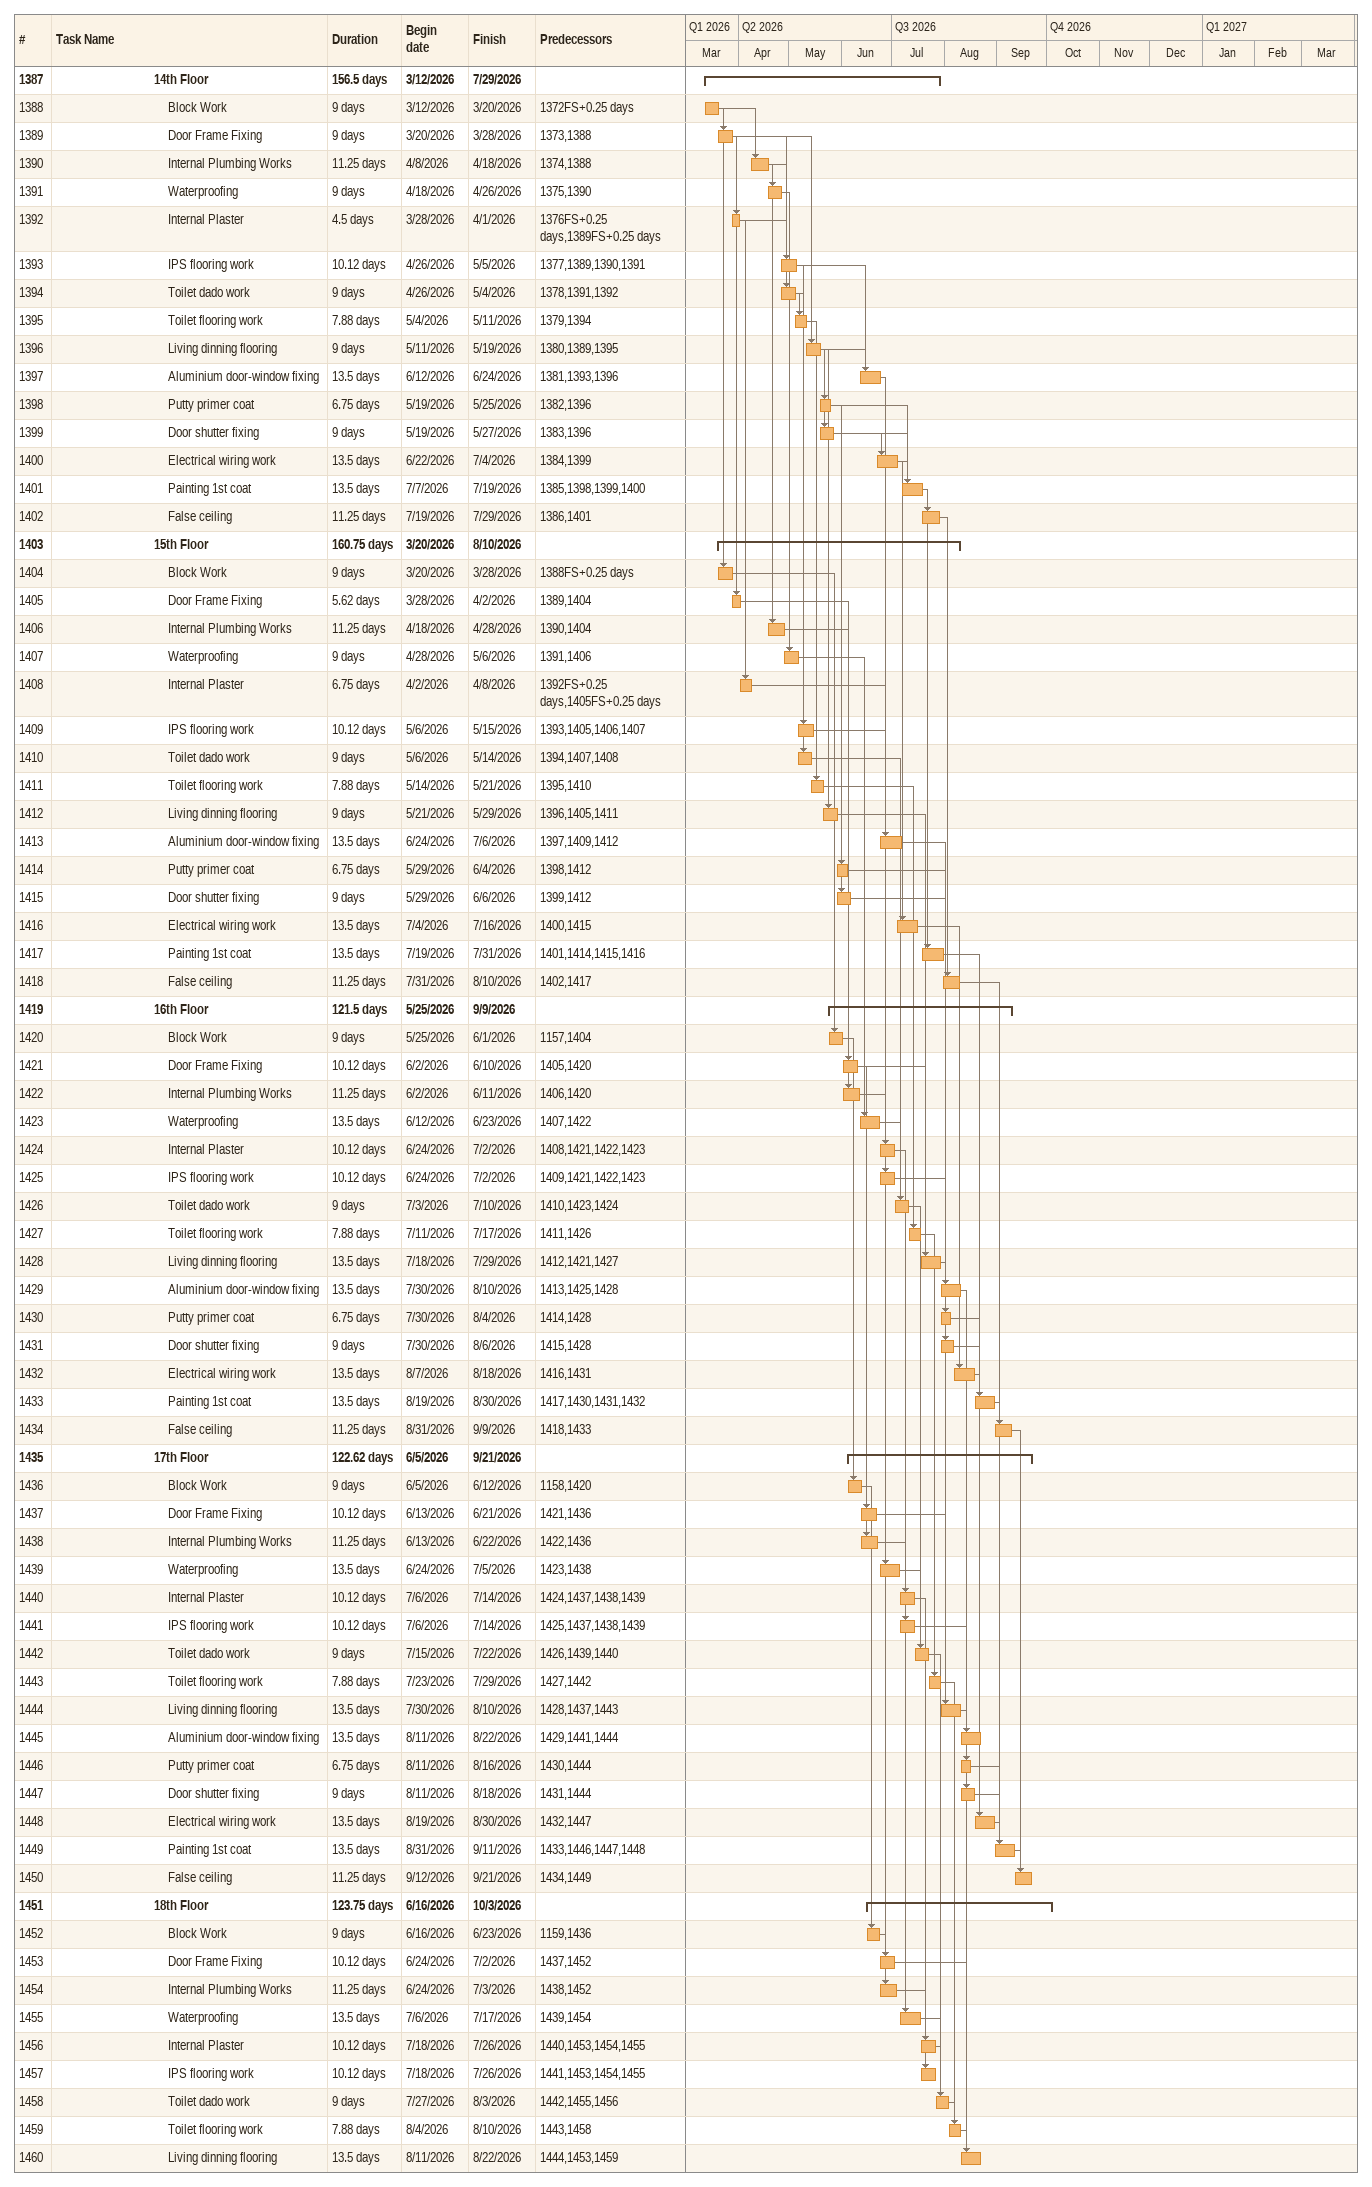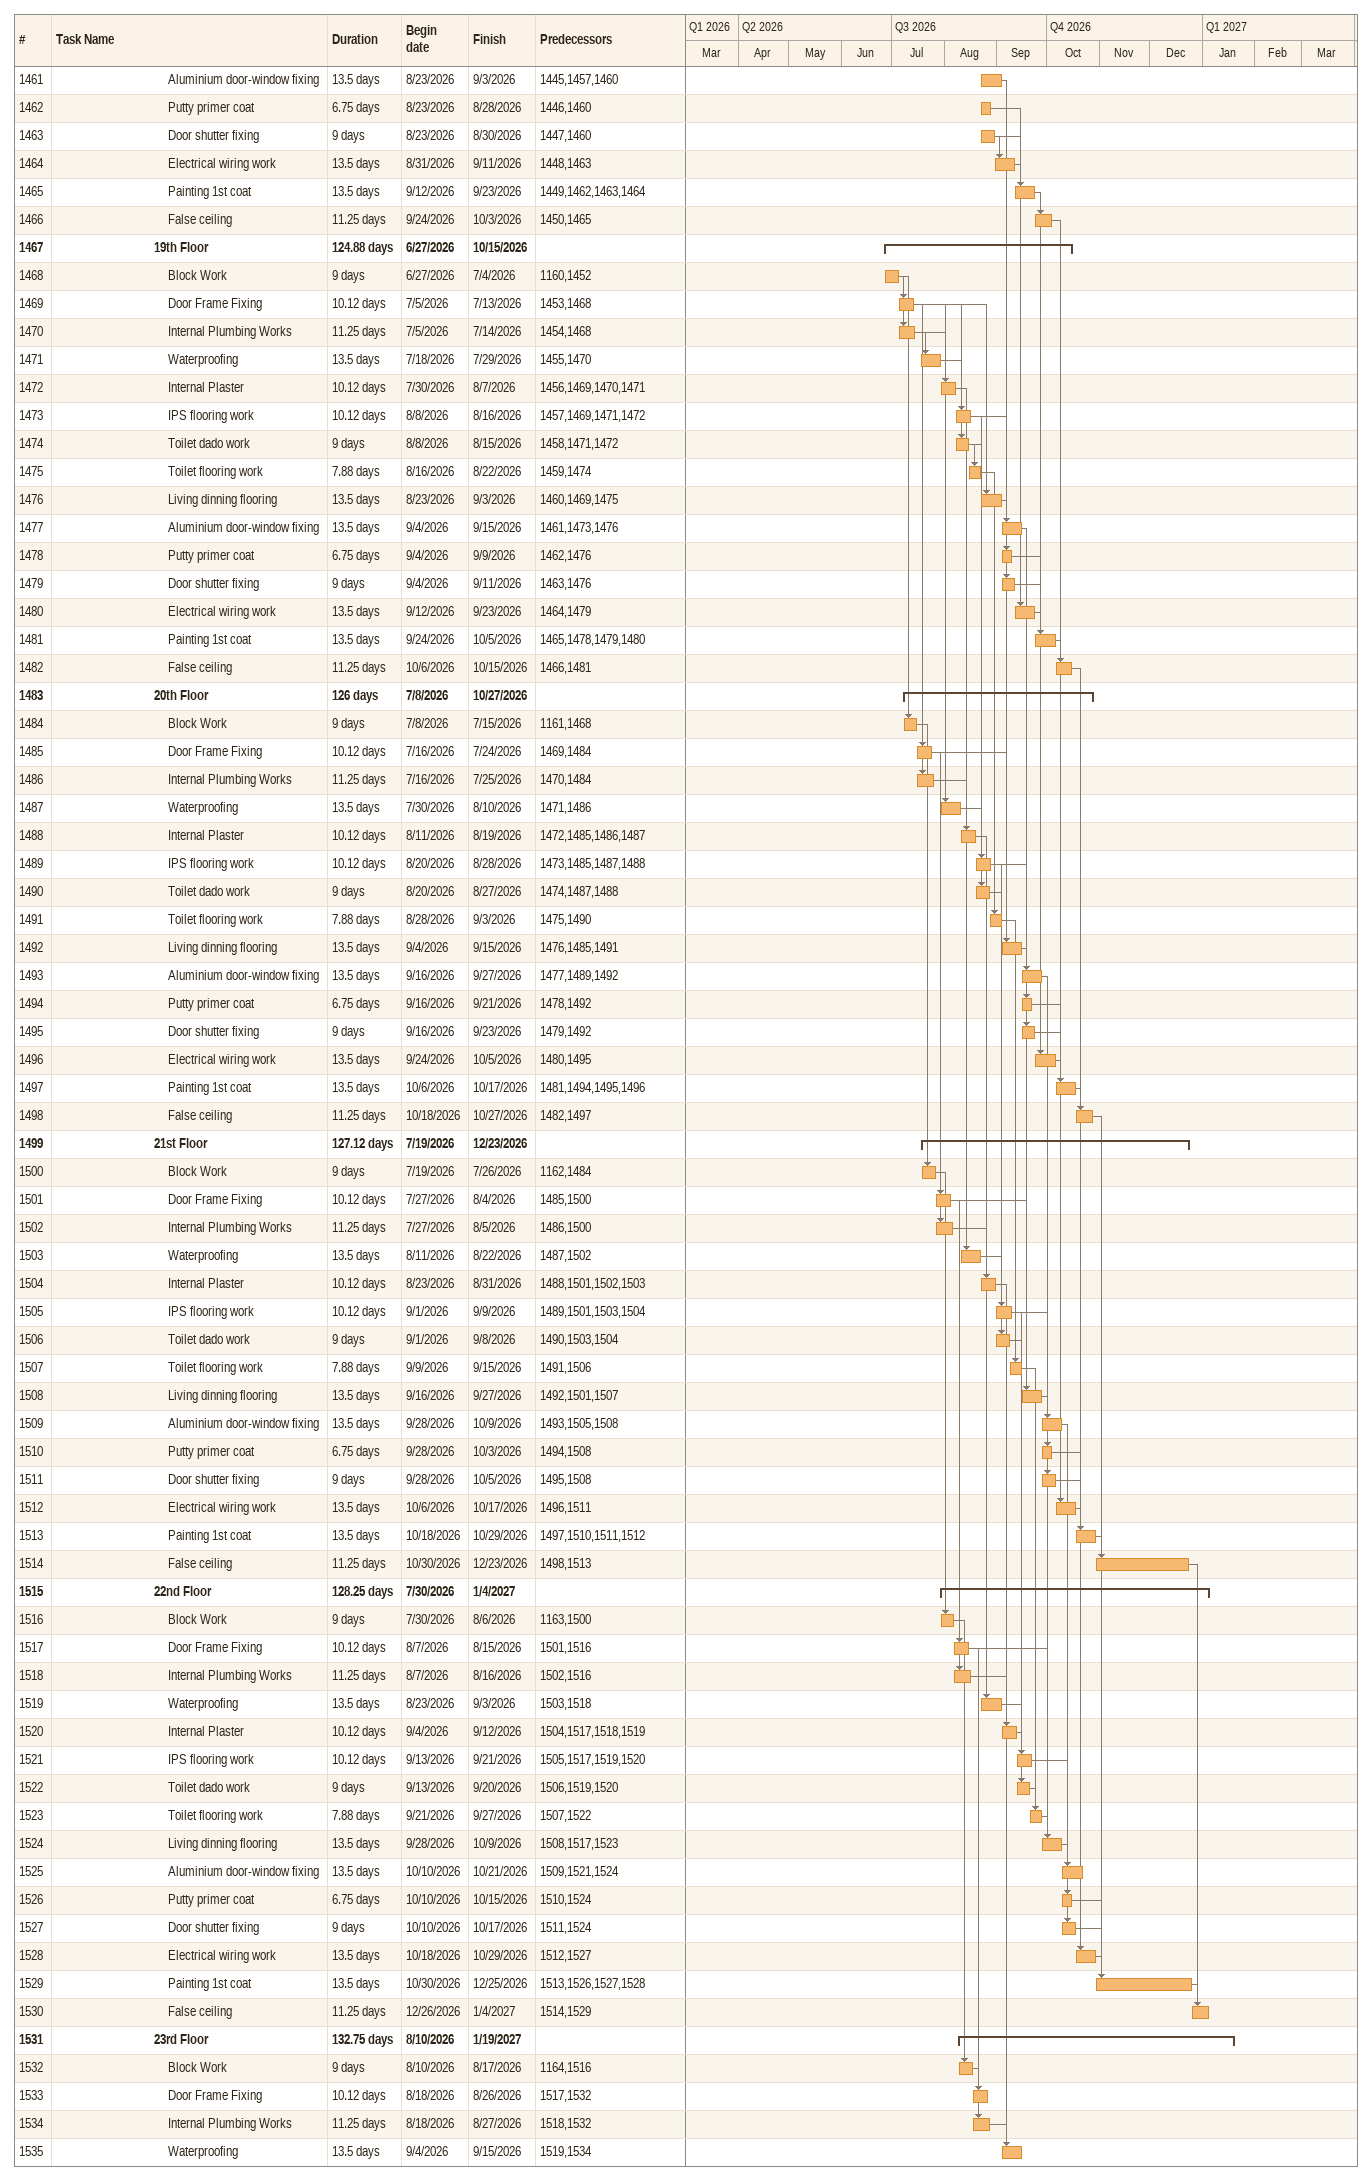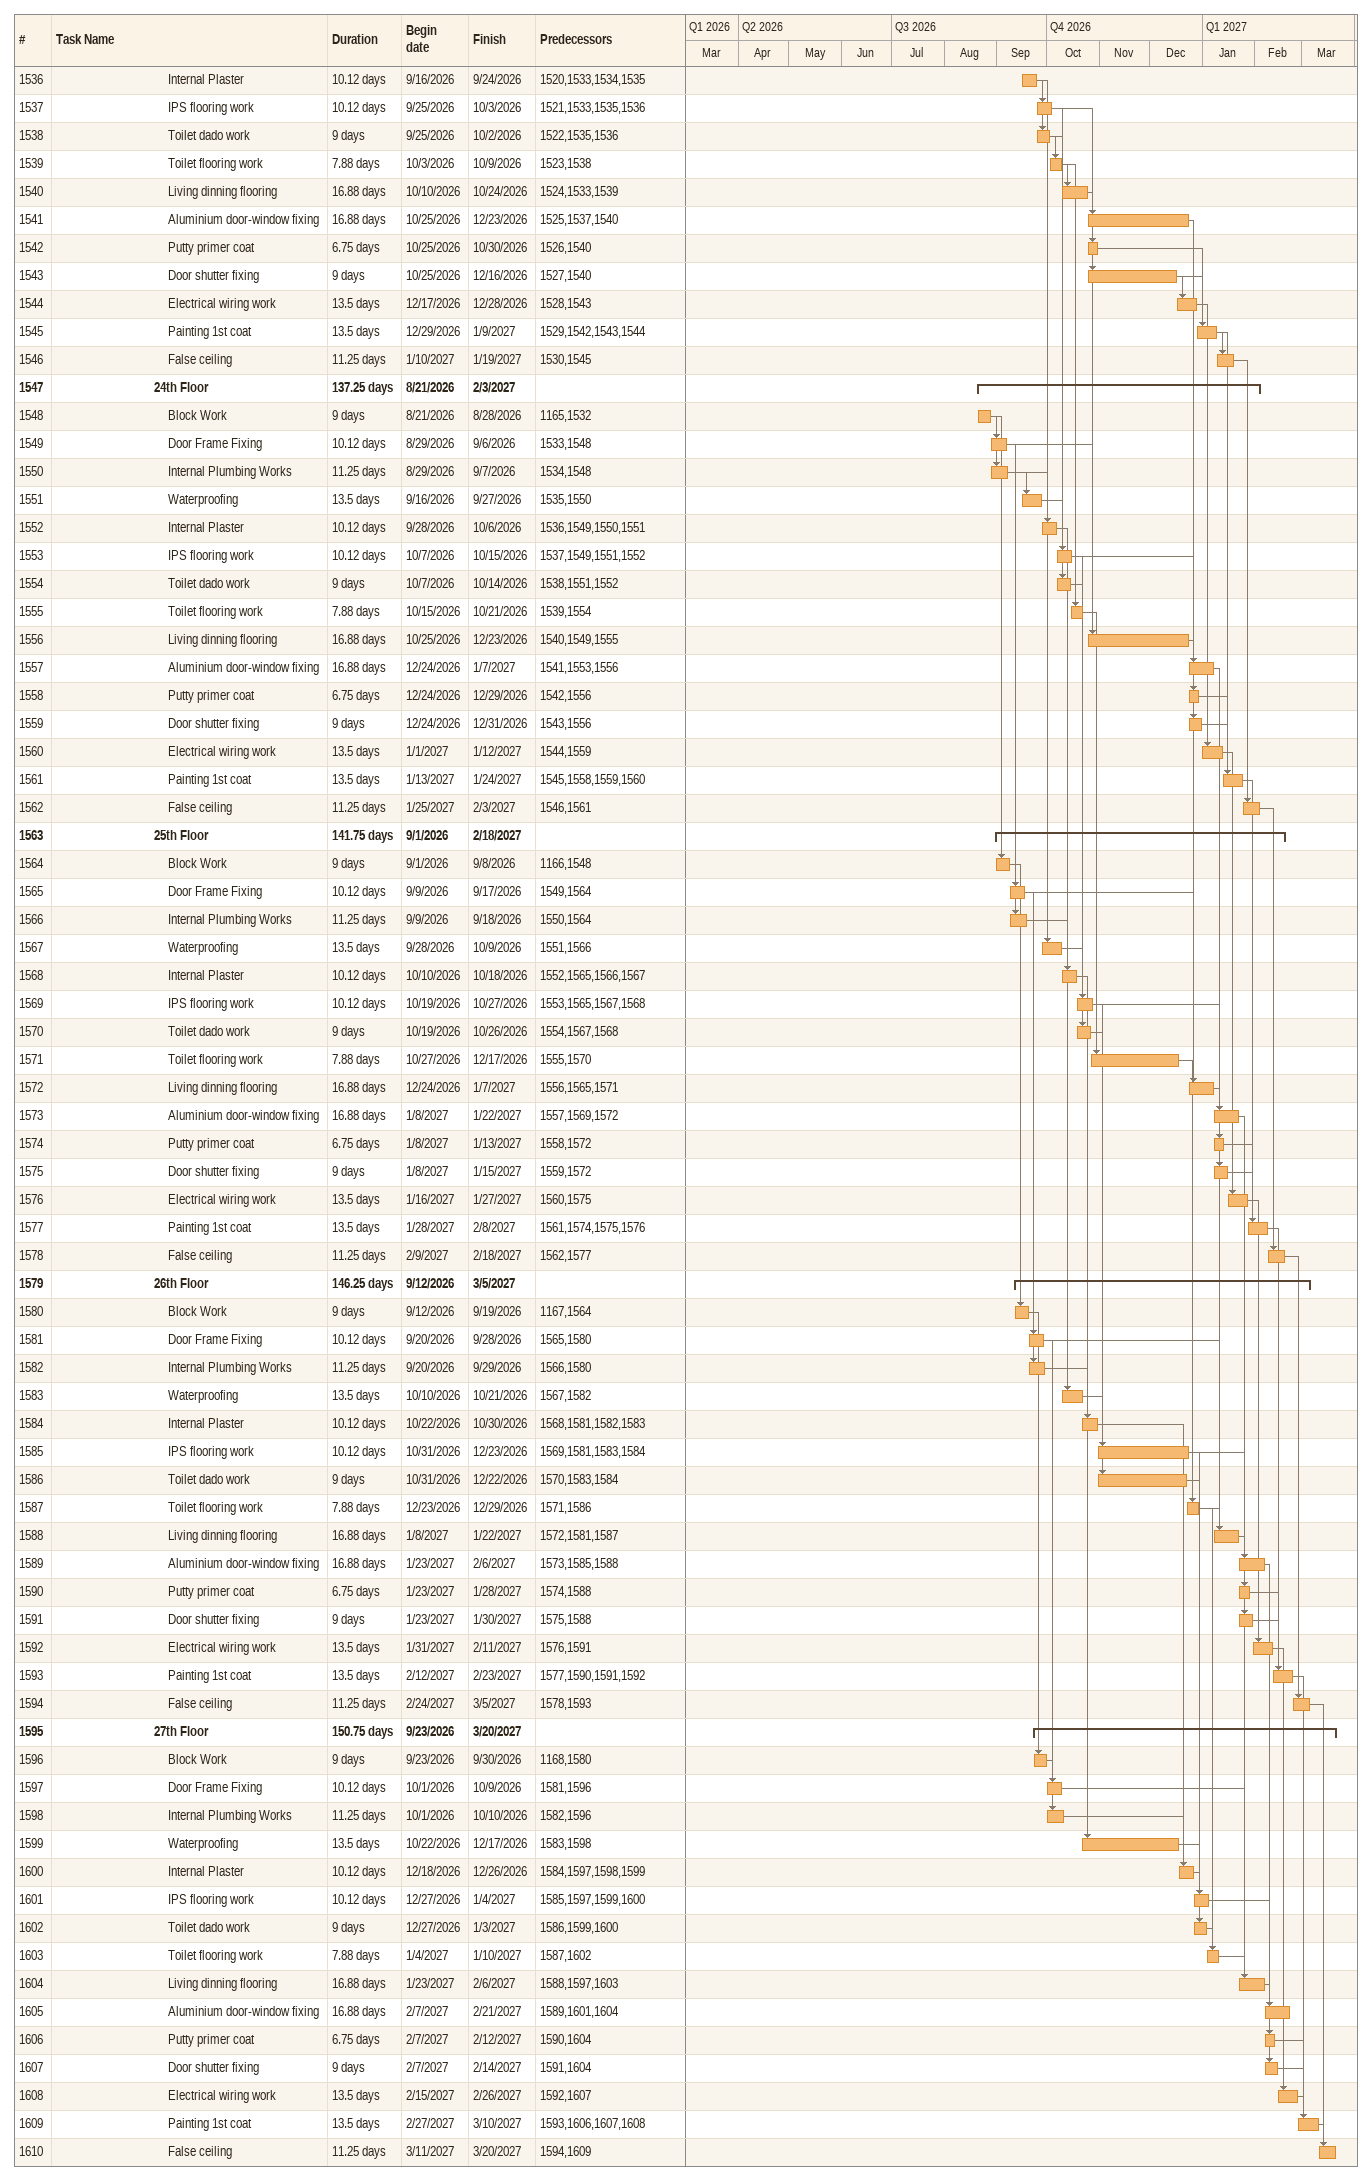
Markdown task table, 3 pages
| ID | Level | Task | Duration | Start | Finish | Predecessors |
|---|---|---|---|---|---|---|
| 1387 | 8 | **14th Floor** | 156.5d | 2026-03-12 | 2026-07-29 |  |
| 1388 | 9 | Block Work | 9d | 2026-03-12 | 2026-03-20 | 1372FS+0.25d |
| 1389 | 9 | Door Frame Fixing | 9d | 2026-03-20 | 2026-03-28 | 1373, 1388 |
| 1390 | 9 | Internal Plumbing Works | 11.25d | 2026-04-08 | 2026-04-18 | 1374, 1388 |
| 1391 | 9 | Waterproofing | 9d | 2026-04-18 | 2026-04-26 | 1375, 1390 |
| 1392 | 9 | Internal Plaster | 4.5d | 2026-03-28 | 2026-04-01 | 1376FS+0.25d, 1389FS+0.25d |
| 1393 | 9 | IPS flooring work | 10.12d | 2026-04-26 | 2026-05-05 | 1377, 1389, 1390, 1391 |
| 1394 | 9 | Toilet dado work | 9d | 2026-04-26 | 2026-05-04 | 1378, 1391, 1392 |
| 1395 | 9 | Toilet flooring work | 7.88d | 2026-05-04 | 2026-05-11 | 1379, 1394 |
| 1396 | 9 | Living dinning flooring | 9d | 2026-05-11 | 2026-05-19 | 1380, 1389, 1395 |
| 1397 | 9 | Aluminium door-window fixing | 13.5d | 2026-06-12 | 2026-06-24 | 1381, 1393, 1396 |
| 1398 | 9 | Putty primer coat | 6.75d | 2026-05-19 | 2026-05-25 | 1382, 1396 |
| 1399 | 9 | Door shutter fixing | 9d | 2026-05-19 | 2026-05-27 | 1383, 1396 |
| 1400 | 9 | Electrical wiring work | 13.5d | 2026-06-22 | 2026-07-04 | 1384, 1399 |
| 1401 | 9 | Painting 1st coat | 13.5d | 2026-07-07 | 2026-07-19 | 1385, 1398, 1399, 1400 |
| 1402 | 9 | False ceiling | 11.25d | 2026-07-19 | 2026-07-29 | 1386, 1401 |
| 1403 | 8 | **15th Floor** | 160.75d | 2026-03-20 | 2026-08-10 |  |
| 1404 | 9 | Block Work | 9d | 2026-03-20 | 2026-03-28 | 1388FS+0.25d |
| 1405 | 9 | Door Frame Fixing | 5.62d | 2026-03-28 | 2026-04-02 | 1389, 1404 |
| 1406 | 9 | Internal Plumbing Works | 11.25d | 2026-04-18 | 2026-04-28 | 1390, 1404 |
| 1407 | 9 | Waterproofing | 9d | 2026-04-28 | 2026-05-06 | 1391, 1406 |
| 1408 | 9 | Internal Plaster | 6.75d | 2026-04-02 | 2026-04-08 | 1392FS+0.25d, 1405FS+0.25d |
| 1409 | 9 | IPS flooring work | 10.12d | 2026-05-06 | 2026-05-15 | 1393, 1405, 1406, 1407 |
| 1410 | 9 | Toilet dado work | 9d | 2026-05-06 | 2026-05-14 | 1394, 1407, 1408 |
| 1411 | 9 | Toilet flooring work | 7.88d | 2026-05-14 | 2026-05-21 | 1395, 1410 |
| 1412 | 9 | Living dinning flooring | 9d | 2026-05-21 | 2026-05-29 | 1396, 1405, 1411 |
| 1413 | 9 | Aluminium door-window fixing | 13.5d | 2026-06-24 | 2026-07-06 | 1397, 1409, 1412 |
| 1414 | 9 | Putty primer coat | 6.75d | 2026-05-29 | 2026-06-04 | 1398, 1412 |
| 1415 | 9 | Door shutter fixing | 9d | 2026-05-29 | 2026-06-06 | 1399, 1412 |
| 1416 | 9 | Electrical wiring work | 13.5d | 2026-07-04 | 2026-07-16 | 1400, 1415 |
| 1417 | 9 | Painting 1st coat | 13.5d | 2026-07-19 | 2026-07-31 | 1401, 1414, 1415, 1416 |
| 1418 | 9 | False ceiling | 11.25d | 2026-07-31 | 2026-08-10 | 1402, 1417 |
| 1419 | 8 | **16th Floor** | 121.5d | 2026-05-25 | 2026-09-09 |  |
| 1420 | 9 | Block Work | 9d | 2026-05-25 | 2026-06-01 | 1157, 1404 |
| 1421 | 9 | Door Frame Fixing | 10.12d | 2026-06-02 | 2026-06-10 | 1405, 1420 |
| 1422 | 9 | Internal Plumbing Works | 11.25d | 2026-06-02 | 2026-06-11 | 1406, 1420 |
| 1423 | 9 | Waterproofing | 13.5d | 2026-06-12 | 2026-06-23 | 1407, 1422 |
| 1424 | 9 | Internal Plaster | 10.12d | 2026-06-24 | 2026-07-02 | 1408, 1421, 1422, 1423 |
| 1425 | 9 | IPS flooring work | 10.12d | 2026-06-24 | 2026-07-02 | 1409, 1421, 1422, 1423 |
| 1426 | 9 | Toilet dado work | 9d | 2026-07-03 | 2026-07-10 | 1410, 1423, 1424 |
| 1427 | 9 | Toilet flooring work | 7.88d | 2026-07-11 | 2026-07-17 | 1411, 1426 |
| 1428 | 9 | Living dinning flooring | 13.5d | 2026-07-18 | 2026-07-29 | 1412, 1421, 1427 |
| 1429 | 9 | Aluminium door-window fixing | 13.5d | 2026-07-30 | 2026-08-10 | 1413, 1425, 1428 |
| 1430 | 9 | Putty primer coat | 6.75d | 2026-07-30 | 2026-08-04 | 1414, 1428 |
| 1431 | 9 | Door shutter fixing | 9d | 2026-07-30 | 2026-08-06 | 1415, 1428 |
| 1432 | 9 | Electrical wiring work | 13.5d | 2026-08-07 | 2026-08-18 | 1416, 1431 |
| 1433 | 9 | Painting 1st coat | 13.5d | 2026-08-19 | 2026-08-30 | 1417, 1430, 1431, 1432 |
| 1434 | 9 | False ceiling | 11.25d | 2026-08-31 | 2026-09-09 | 1418, 1433 |
| 1435 | 8 | **17th Floor** | 122.62d | 2026-06-05 | 2026-09-21 |  |
| 1436 | 9 | Block Work | 9d | 2026-06-05 | 2026-06-12 | 1158, 1420 |
| 1437 | 9 | Door Frame Fixing | 10.12d | 2026-06-13 | 2026-06-21 | 1421, 1436 |
| 1438 | 9 | Internal Plumbing Works | 11.25d | 2026-06-13 | 2026-06-22 | 1422, 1436 |
| 1439 | 9 | Waterproofing | 13.5d | 2026-06-24 | 2026-07-05 | 1423, 1438 |
| 1440 | 9 | Internal Plaster | 10.12d | 2026-07-06 | 2026-07-14 | 1424, 1437, 1438, 1439 |
| 1441 | 9 | IPS flooring work | 10.12d | 2026-07-06 | 2026-07-14 | 1425, 1437, 1438, 1439 |
| 1442 | 9 | Toilet dado work | 9d | 2026-07-15 | 2026-07-22 | 1426, 1439, 1440 |
| 1443 | 9 | Toilet flooring work | 7.88d | 2026-07-23 | 2026-07-29 | 1427, 1442 |
| 1444 | 9 | Living dinning flooring | 13.5d | 2026-07-30 | 2026-08-10 | 1428, 1437, 1443 |
| 1445 | 9 | Aluminium door-window fixing | 13.5d | 2026-08-11 | 2026-08-22 | 1429, 1441, 1444 |
| 1446 | 9 | Putty primer coat | 6.75d | 2026-08-11 | 2026-08-16 | 1430, 1444 |
| 1447 | 9 | Door shutter fixing | 9d | 2026-08-11 | 2026-08-18 | 1431, 1444 |
| 1448 | 9 | Electrical wiring work | 13.5d | 2026-08-19 | 2026-08-30 | 1432, 1447 |
| 1449 | 9 | Painting 1st coat | 13.5d | 2026-08-31 | 2026-09-11 | 1433, 1446, 1447, 1448 |
| 1450 | 9 | False ceiling | 11.25d | 2026-09-12 | 2026-09-21 | 1434, 1449 |
| 1451 | 8 | **18th Floor** | 123.75d | 2026-06-16 | 2026-10-03 |  |
| 1452 | 9 | Block Work | 9d | 2026-06-16 | 2026-06-23 | 1159, 1436 |
| 1453 | 9 | Door Frame Fixing | 10.12d | 2026-06-24 | 2026-07-02 | 1437, 1452 |
| 1454 | 9 | Internal Plumbing Works | 11.25d | 2026-06-24 | 2026-07-03 | 1438, 1452 |
| 1455 | 9 | Waterproofing | 13.5d | 2026-07-06 | 2026-07-17 | 1439, 1454 |
| 1456 | 9 | Internal Plaster | 10.12d | 2026-07-18 | 2026-07-26 | 1440, 1453, 1454, 1455 |
| 1457 | 9 | IPS flooring work | 10.12d | 2026-07-18 | 2026-07-26 | 1441, 1453, 1454, 1455 |
| 1458 | 9 | Toilet dado work | 9d | 2026-07-27 | 2026-08-03 | 1442, 1455, 1456 |
| 1459 | 9 | Toilet flooring work | 7.88d | 2026-08-04 | 2026-08-10 | 1443, 1458 |
| 1460 | 9 | Living dinning flooring | 13.5d | 2026-08-11 | 2026-08-22 | 1444, 1453, 1459 |
| 1461 | 9 | Aluminium door-window fixing | 13.5d | 2026-08-23 | 2026-09-03 | 1445, 1457, 1460 |
| 1462 | 9 | Putty primer coat | 6.75d | 2026-08-23 | 2026-08-28 | 1446, 1460 |
| 1463 | 9 | Door shutter fixing | 9d | 2026-08-23 | 2026-08-30 | 1447, 1460 |
| 1464 | 9 | Electrical wiring work | 13.5d | 2026-08-31 | 2026-09-11 | 1448, 1463 |
| 1465 | 9 | Painting 1st coat | 13.5d | 2026-09-12 | 2026-09-23 | 1449, 1462, 1463, 1464 |
| 1466 | 9 | False ceiling | 11.25d | 2026-09-24 | 2026-10-03 | 1450, 1465 |
| 1467 | 8 | **19th Floor** | 124.88d | 2026-06-27 | 2026-10-15 |  |
| 1468 | 9 | Block Work | 9d | 2026-06-27 | 2026-07-04 | 1160, 1452 |
| 1469 | 9 | Door Frame Fixing | 10.12d | 2026-07-05 | 2026-07-13 | 1453, 1468 |
| 1470 | 9 | Internal Plumbing Works | 11.25d | 2026-07-05 | 2026-07-14 | 1454, 1468 |
| 1471 | 9 | Waterproofing | 13.5d | 2026-07-18 | 2026-07-29 | 1455, 1470 |
| 1472 | 9 | Internal Plaster | 10.12d | 2026-07-30 | 2026-08-07 | 1456, 1469, 1470, 1471 |
| 1473 | 9 | IPS flooring work | 10.12d | 2026-08-08 | 2026-08-16 | 1457, 1469, 1471, 1472 |
| 1474 | 9 | Toilet dado work | 9d | 2026-08-08 | 2026-08-15 | 1458, 1471, 1472 |
| 1475 | 9 | Toilet flooring work | 7.88d | 2026-08-16 | 2026-08-22 | 1459, 1474 |
| 1476 | 9 | Living dinning flooring | 13.5d | 2026-08-23 | 2026-09-03 | 1460, 1469, 1475 |
| 1477 | 9 | Aluminium door-window fixing | 13.5d | 2026-09-04 | 2026-09-15 | 1461, 1473, 1476 |
| 1478 | 9 | Putty primer coat | 6.75d | 2026-09-04 | 2026-09-09 | 1462, 1476 |
| 1479 | 9 | Door shutter fixing | 9d | 2026-09-04 | 2026-09-11 | 1463, 1476 |
| 1480 | 9 | Electrical wiring work | 13.5d | 2026-09-12 | 2026-09-23 | 1464, 1479 |
| 1481 | 9 | Painting 1st coat | 13.5d | 2026-09-24 | 2026-10-05 | 1465, 1478, 1479, 1480 |
| 1482 | 9 | False ceiling | 11.25d | 2026-10-06 | 2026-10-15 | 1466, 1481 |
| 1483 | 8 | **20th Floor** | 126d | 2026-07-08 | 2026-10-27 |  |
| 1484 | 9 | Block Work | 9d | 2026-07-08 | 2026-07-15 | 1161, 1468 |
| 1485 | 9 | Door Frame Fixing | 10.12d | 2026-07-16 | 2026-07-24 | 1469, 1484 |
| 1486 | 9 | Internal Plumbing Works | 11.25d | 2026-07-16 | 2026-07-25 | 1470, 1484 |
| 1487 | 9 | Waterproofing | 13.5d | 2026-07-30 | 2026-08-10 | 1471, 1486 |
| 1488 | 9 | Internal Plaster | 10.12d | 2026-08-11 | 2026-08-19 | 1472, 1485, 1486, 1487 |
| 1489 | 9 | IPS flooring work | 10.12d | 2026-08-20 | 2026-08-28 | 1473, 1485, 1487, 1488 |
| 1490 | 9 | Toilet dado work | 9d | 2026-08-20 | 2026-08-27 | 1474, 1487, 1488 |
| 1491 | 9 | Toilet flooring work | 7.88d | 2026-08-28 | 2026-09-03 | 1475, 1490 |
| 1492 | 9 | Living dinning flooring | 13.5d | 2026-09-04 | 2026-09-15 | 1476, 1485, 1491 |
| 1493 | 9 | Aluminium door-window fixing | 13.5d | 2026-09-16 | 2026-09-27 | 1477, 1489, 1492 |
| 1494 | 9 | Putty primer coat | 6.75d | 2026-09-16 | 2026-09-21 | 1478, 1492 |
| 1495 | 9 | Door shutter fixing | 9d | 2026-09-16 | 2026-09-23 | 1479, 1492 |
| 1496 | 9 | Electrical wiring work | 13.5d | 2026-09-24 | 2026-10-05 | 1480, 1495 |
| 1497 | 9 | Painting 1st coat | 13.5d | 2026-10-06 | 2026-10-17 | 1481, 1494, 1495, 1496 |
| 1498 | 9 | False ceiling | 11.25d | 2026-10-18 | 2026-10-27 | 1482, 1497 |
| 1499 | 8 | **21st Floor** | 127.12d | 2026-07-19 | 2026-12-23 |  |
| 1500 | 9 | Block Work | 9d | 2026-07-19 | 2026-07-26 | 1162, 1484 |
| 1501 | 9 | Door Frame Fixing | 10.12d | 2026-07-27 | 2026-08-04 | 1485, 1500 |
| 1502 | 9 | Internal Plumbing Works | 11.25d | 2026-07-27 | 2026-08-05 | 1486, 1500 |
| 1503 | 9 | Waterproofing | 13.5d | 2026-08-11 | 2026-08-22 | 1487, 1502 |
| 1504 | 9 | Internal Plaster | 10.12d | 2026-08-23 | 2026-08-31 | 1488, 1501, 1502, 1503 |
| 1505 | 9 | IPS flooring work | 10.12d | 2026-09-01 | 2026-09-09 | 1489, 1501, 1503, 1504 |
| 1506 | 9 | Toilet dado work | 9d | 2026-09-01 | 2026-09-08 | 1490, 1503, 1504 |
| 1507 | 9 | Toilet flooring work | 7.88d | 2026-09-09 | 2026-09-15 | 1491, 1506 |
| 1508 | 9 | Living dinning flooring | 13.5d | 2026-09-16 | 2026-09-27 | 1492, 1501, 1507 |
| 1509 | 9 | Aluminium door-window fixing | 13.5d | 2026-09-28 | 2026-10-09 | 1493, 1505, 1508 |
| 1510 | 9 | Putty primer coat | 6.75d | 2026-09-28 | 2026-10-03 | 1494, 1508 |
| 1511 | 9 | Door shutter fixing | 9d | 2026-09-28 | 2026-10-05 | 1495, 1508 |
| 1512 | 9 | Electrical wiring work | 13.5d | 2026-10-06 | 2026-10-17 | 1496, 1511 |
| 1513 | 9 | Painting 1st coat | 13.5d | 2026-10-18 | 2026-10-29 | 1497, 1510, 1511, 1512 |
| 1514 | 9 | False ceiling | 11.25d | 2026-10-30 | 2026-12-23 | 1498, 1513 |
| 1515 | 8 | **22nd Floor** | 128.25d | 2026-07-30 | 2027-01-04 |  |
| 1516 | 9 | Block Work | 9d | 2026-07-30 | 2026-08-06 | 1163, 1500 |
| 1517 | 9 | Door Frame Fixing | 10.12d | 2026-08-07 | 2026-08-15 | 1501, 1516 |
| 1518 | 9 | Internal Plumbing Works | 11.25d | 2026-08-07 | 2026-08-16 | 1502, 1516 |
| 1519 | 9 | Waterproofing | 13.5d | 2026-08-23 | 2026-09-03 | 1503, 1518 |
| 1520 | 9 | Internal Plaster | 10.12d | 2026-09-04 | 2026-09-12 | 1504, 1517, 1518, 1519 |
| 1521 | 9 | IPS flooring work | 10.12d | 2026-09-13 | 2026-09-21 | 1505, 1517, 1519, 1520 |
| 1522 | 9 | Toilet dado work | 9d | 2026-09-13 | 2026-09-20 | 1506, 1519, 1520 |
| 1523 | 9 | Toilet flooring work | 7.88d | 2026-09-21 | 2026-09-27 | 1507, 1522 |
| 1524 | 9 | Living dinning flooring | 13.5d | 2026-09-28 | 2026-10-09 | 1508, 1517, 1523 |
| 1525 | 9 | Aluminium door-window fixing | 13.5d | 2026-10-10 | 2026-10-21 | 1509, 1521, 1524 |
| 1526 | 9 | Putty primer coat | 6.75d | 2026-10-10 | 2026-10-15 | 1510, 1524 |
| 1527 | 9 | Door shutter fixing | 9d | 2026-10-10 | 2026-10-17 | 1511, 1524 |
| 1528 | 9 | Electrical wiring work | 13.5d | 2026-10-18 | 2026-10-29 | 1512, 1527 |
| 1529 | 9 | Painting 1st coat | 13.5d | 2026-10-30 | 2026-12-25 | 1513, 1526, 1527, 1528 |
| 1530 | 9 | False ceiling | 11.25d | 2026-12-26 | 2027-01-04 | 1514, 1529 |
| 1531 | 8 | **23rd Floor** | 132.75d | 2026-08-10 | 2027-01-19 |  |
| 1532 | 9 | Block Work | 9d | 2026-08-10 | 2026-08-17 | 1164, 1516 |
| 1533 | 9 | Door Frame Fixing | 10.12d | 2026-08-18 | 2026-08-26 | 1517, 1532 |
| 1534 | 9 | Internal Plumbing Works | 11.25d | 2026-08-18 | 2026-08-27 | 1518, 1532 |
| 1535 | 9 | Waterproofing | 13.5d | 2026-09-04 | 2026-09-15 | 1519, 1534 |
| 1536 | 9 | Internal Plaster | 10.12d | 2026-09-16 | 2026-09-24 | 1520, 1533, 1534, 1535 |
| 1537 | 9 | IPS flooring work | 10.12d | 2026-09-25 | 2026-10-03 | 1521, 1533, 1535, 1536 |
| 1538 | 9 | Toilet dado work | 9d | 2026-09-25 | 2026-10-02 | 1522, 1535, 1536 |
| 1539 | 9 | Toilet flooring work | 7.88d | 2026-10-03 | 2026-10-09 | 1523, 1538 |
| 1540 | 9 | Living dinning flooring | 16.88d | 2026-10-10 | 2026-10-24 | 1524, 1533, 1539 |
| 1541 | 9 | Aluminium door-window fixing | 16.88d | 2026-10-25 | 2026-12-23 | 1525, 1537, 1540 |
| 1542 | 9 | Putty primer coat | 6.75d | 2026-10-25 | 2026-10-30 | 1526, 1540 |
| 1543 | 9 | Door shutter fixing | 9d | 2026-10-25 | 2026-12-16 | 1527, 1540 |
| 1544 | 9 | Electrical wiring work | 13.5d | 2026-12-17 | 2026-12-28 | 1528, 1543 |
| 1545 | 9 | Painting 1st coat | 13.5d | 2026-12-29 | 2027-01-09 | 1529, 1542, 1543, 1544 |
| 1546 | 9 | False ceiling | 11.25d | 2027-01-10 | 2027-01-19 | 1530, 1545 |
| 1547 | 8 | **24th Floor** | 137.25d | 2026-08-21 | 2027-02-03 |  |
| 1548 | 9 | Block Work | 9d | 2026-08-21 | 2026-08-28 | 1165, 1532 |
| 1549 | 9 | Door Frame Fixing | 10.12d | 2026-08-29 | 2026-09-06 | 1533, 1548 |
| 1550 | 9 | Internal Plumbing Works | 11.25d | 2026-08-29 | 2026-09-07 | 1534, 1548 |
| 1551 | 9 | Waterproofing | 13.5d | 2026-09-16 | 2026-09-27 | 1535, 1550 |
| 1552 | 9 | Internal Plaster | 10.12d | 2026-09-28 | 2026-10-06 | 1536, 1549, 1550, 1551 |
| 1553 | 9 | IPS flooring work | 10.12d | 2026-10-07 | 2026-10-15 | 1537, 1549, 1551, 1552 |
| 1554 | 9 | Toilet dado work | 9d | 2026-10-07 | 2026-10-14 | 1538, 1551, 1552 |
| 1555 | 9 | Toilet flooring work | 7.88d | 2026-10-15 | 2026-10-21 | 1539, 1554 |
| 1556 | 9 | Living dinning flooring | 16.88d | 2026-10-25 | 2026-12-23 | 1540, 1549, 1555 |
| 1557 | 9 | Aluminium door-window fixing | 16.88d | 2026-12-24 | 2027-01-07 | 1541, 1553, 1556 |
| 1558 | 9 | Putty primer coat | 6.75d | 2026-12-24 | 2026-12-29 | 1542, 1556 |
| 1559 | 9 | Door shutter fixing | 9d | 2026-12-24 | 2026-12-31 | 1543, 1556 |
| 1560 | 9 | Electrical wiring work | 13.5d | 2027-01-01 | 2027-01-12 | 1544, 1559 |
| 1561 | 9 | Painting 1st coat | 13.5d | 2027-01-13 | 2027-01-24 | 1545, 1558, 1559, 1560 |
| 1562 | 9 | False ceiling | 11.25d | 2027-01-25 | 2027-02-03 | 1546, 1561 |
| 1563 | 8 | **25th Floor** | 141.75d | 2026-09-01 | 2027-02-18 |  |
| 1564 | 9 | Block Work | 9d | 2026-09-01 | 2026-09-08 | 1166, 1548 |
| 1565 | 9 | Door Frame Fixing | 10.12d | 2026-09-09 | 2026-09-17 | 1549, 1564 |
| 1566 | 9 | Internal Plumbing Works | 11.25d | 2026-09-09 | 2026-09-18 | 1550, 1564 |
| 1567 | 9 | Waterproofing | 13.5d | 2026-09-28 | 2026-10-09 | 1551, 1566 |
| 1568 | 9 | Internal Plaster | 10.12d | 2026-10-10 | 2026-10-18 | 1552, 1565, 1566, 1567 |
| 1569 | 9 | IPS flooring work | 10.12d | 2026-10-19 | 2026-10-27 | 1553, 1565, 1567, 1568 |
| 1570 | 9 | Toilet dado work | 9d | 2026-10-19 | 2026-10-26 | 1554, 1567, 1568 |
| 1571 | 9 | Toilet flooring work | 7.88d | 2026-10-27 | 2026-12-17 | 1555, 1570 |
| 1572 | 9 | Living dinning flooring | 16.88d | 2026-12-24 | 2027-01-07 | 1556, 1565, 1571 |
| 1573 | 9 | Aluminium door-window fixing | 16.88d | 2027-01-08 | 2027-01-22 | 1557, 1569, 1572 |
| 1574 | 9 | Putty primer coat | 6.75d | 2027-01-08 | 2027-01-13 | 1558, 1572 |
| 1575 | 9 | Door shutter fixing | 9d | 2027-01-08 | 2027-01-15 | 1559, 1572 |
| 1576 | 9 | Electrical wiring work | 13.5d | 2027-01-16 | 2027-01-27 | 1560, 1575 |
| 1577 | 9 | Painting 1st coat | 13.5d | 2027-01-28 | 2027-02-08 | 1561, 1574, 1575, 1576 |
| 1578 | 9 | False ceiling | 11.25d | 2027-02-09 | 2027-02-18 | 1562, 1577 |
| 1579 | 8 | **26th Floor** | 146.25d | 2026-09-12 | 2027-03-05 |  |
| 1580 | 9 | Block Work | 9d | 2026-09-12 | 2026-09-19 | 1167, 1564 |
| 1581 | 9 | Door Frame Fixing | 10.12d | 2026-09-20 | 2026-09-28 | 1565, 1580 |
| 1582 | 9 | Internal Plumbing Works | 11.25d | 2026-09-20 | 2026-09-29 | 1566, 1580 |
| 1583 | 9 | Waterproofing | 13.5d | 2026-10-10 | 2026-10-21 | 1567, 1582 |
| 1584 | 9 | Internal Plaster | 10.12d | 2026-10-22 | 2026-10-30 | 1568, 1581, 1582, 1583 |
| 1585 | 9 | IPS flooring work | 10.12d | 2026-10-31 | 2026-12-23 | 1569, 1581, 1583, 1584 |
| 1586 | 9 | Toilet dado work | 9d | 2026-10-31 | 2026-12-22 | 1570, 1583, 1584 |
| 1587 | 9 | Toilet flooring work | 7.88d | 2026-12-23 | 2026-12-29 | 1571, 1586 |
| 1588 | 9 | Living dinning flooring | 16.88d | 2027-01-08 | 2027-01-22 | 1572, 1581, 1587 |
| 1589 | 9 | Aluminium door-window fixing | 16.88d | 2027-01-23 | 2027-02-06 | 1573, 1585, 1588 |
| 1590 | 9 | Putty primer coat | 6.75d | 2027-01-23 | 2027-01-28 | 1574, 1588 |
| 1591 | 9 | Door shutter fixing | 9d | 2027-01-23 | 2027-01-30 | 1575, 1588 |
| 1592 | 9 | Electrical wiring work | 13.5d | 2027-01-31 | 2027-02-11 | 1576, 1591 |
| 1593 | 9 | Painting 1st coat | 13.5d | 2027-02-12 | 2027-02-23 | 1577, 1590, 1591, 1592 |
| 1594 | 9 | False ceiling | 11.25d | 2027-02-24 | 2027-03-05 | 1578, 1593 |
| 1595 | 8 | **27th Floor** | 150.75d | 2026-09-23 | 2027-03-20 |  |
| 1596 | 9 | Block Work | 9d | 2026-09-23 | 2026-09-30 | 1168, 1580 |
| 1597 | 9 | Door Frame Fixing | 10.12d | 2026-10-01 | 2026-10-09 | 1581, 1596 |
| 1598 | 9 | Internal Plumbing Works | 11.25d | 2026-10-01 | 2026-10-10 | 1582, 1596 |
| 1599 | 9 | Waterproofing | 13.5d | 2026-10-22 | 2026-12-17 | 1583, 1598 |
| 1600 | 9 | Internal Plaster | 10.12d | 2026-12-18 | 2026-12-26 | 1584, 1597, 1598, 1599 |
| 1601 | 9 | IPS flooring work | 10.12d | 2026-12-27 | 2027-01-04 | 1585, 1597, 1599, 1600 |
| 1602 | 9 | Toilet dado work | 9d | 2026-12-27 | 2027-01-03 | 1586, 1599, 1600 |
| 1603 | 9 | Toilet flooring work | 7.88d | 2027-01-04 | 2027-01-10 | 1587, 1602 |
| 1604 | 9 | Living dinning flooring | 16.88d | 2027-01-23 | 2027-02-06 | 1588, 1597, 1603 |
| 1605 | 9 | Aluminium door-window fixing | 16.88d | 2027-02-07 | 2027-02-21 | 1589, 1601, 1604 |
| 1606 | 9 | Putty primer coat | 6.75d | 2027-02-07 | 2027-02-12 | 1590, 1604 |
| 1607 | 9 | Door shutter fixing | 9d | 2027-02-07 | 2027-02-14 | 1591, 1604 |
| 1608 | 9 | Electrical wiring work | 13.5d | 2027-02-15 | 2027-02-26 | 1592, 1607 |
| 1609 | 9 | Painting 1st coat | 13.5d | 2027-02-27 | 2027-03-10 | 1593, 1606, 1607, 1608 |
| 1610 | 9 | False ceiling | 11.25d | 2027-03-11 | 2027-03-20 | 1594, 1609 |
